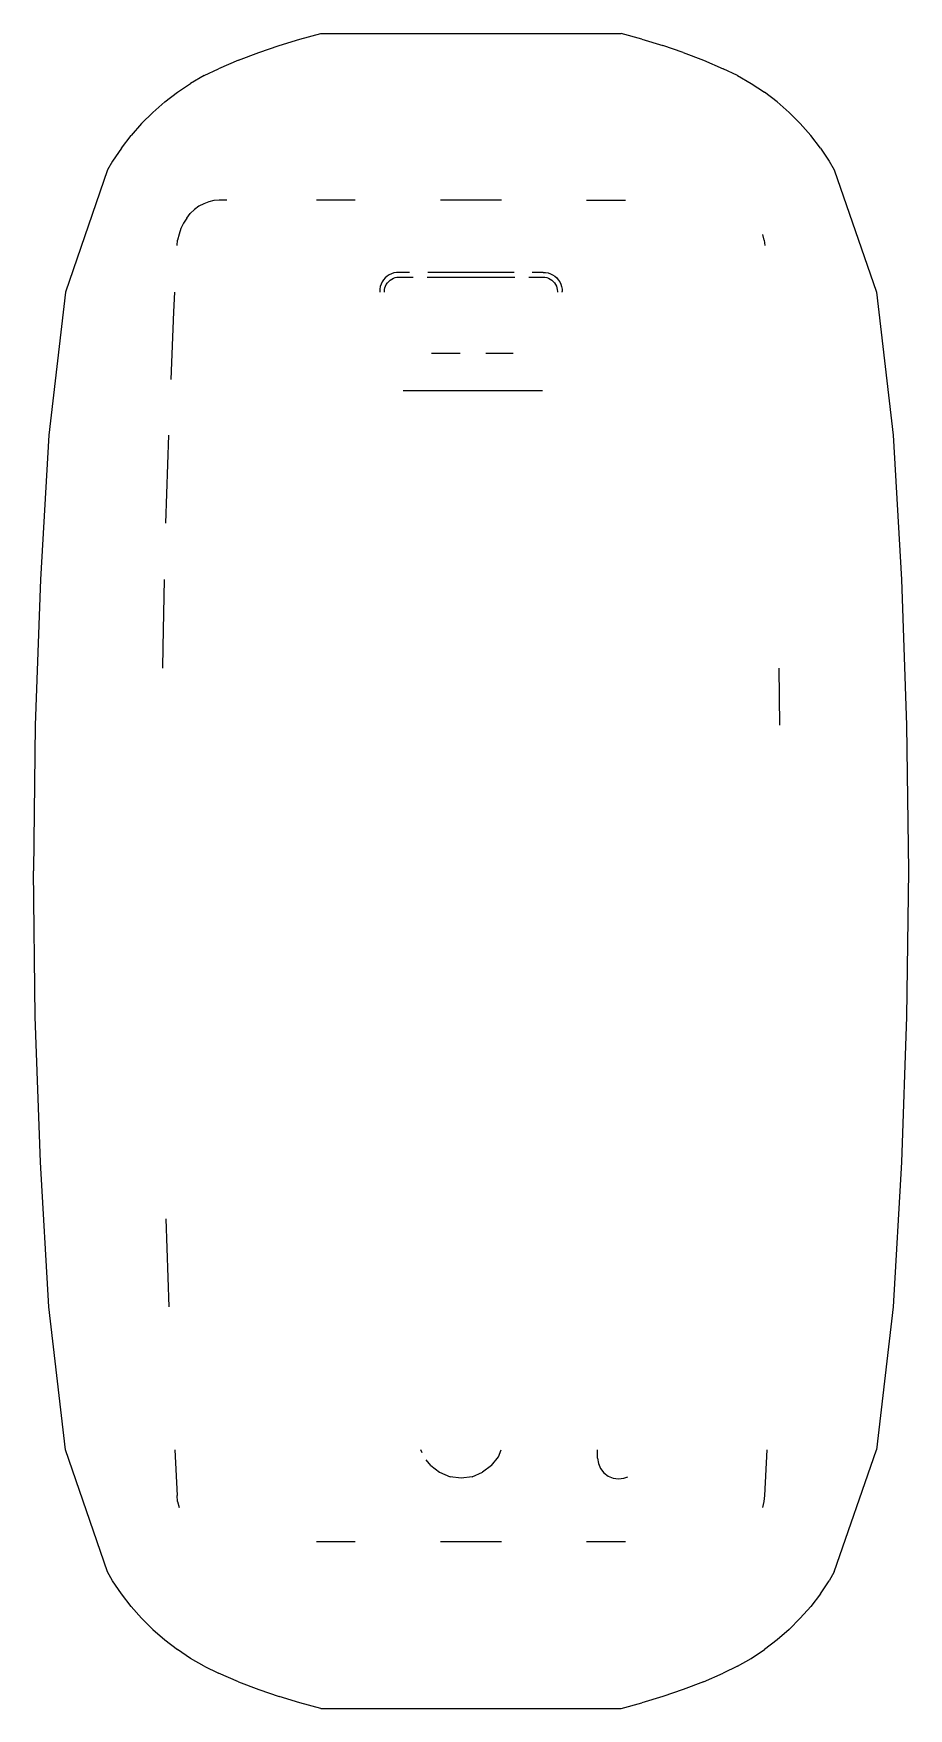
# Model space of a CAD drawing. Header units: millimetres. Extents: x 5625199 to 7433318, y -3316392 to -2552493.
# Drawn here: x 5805706 to 5805764.1, y -2585680.7 to -2585569.4 of the extents above; entities that cross this region are included whole.
import ezdxf

# ---------------------------------------------------------------- set-up
doc = ezdxf.new("R2010")
doc.units = ezdxf.units.MM
doc.layers.add('PL-活动家具', color=15, linetype='Continuous')

# ---------------------------------------------------------------- blocks, each defined once
blk = doc.blocks.new('GW21')
for p, q in [((5240098.32, -2566313.37), (5240099.7, -2566312.95)), ((5240099.7, -2566312.95), (5240101.08, -2566312.58)), ((5240101.08, -2566312.58), (5240121.02, -2566312.58)), ((5240122.4, -2566312.95), (5240121.02, -2566312.58)), ((5240122.4, -2566312.95), (5240123.78, -2566313.37)), ((5240095.62, -2566314.35), (5240094.3, -2566314.92)), ((5240095.62, -2566314.35), (5240096.96, -2566313.84)), ((5240096.96, -2566313.84), (5240098.32, -2566313.37)), ((5240125.14, -2566313.84), (5240123.78, -2566313.37)), ((5240125.14, -2566313.84), (5240126.48, -2566314.35)), ((5240126.48, -2566314.35), (5240127.8, -2566314.92)), ((5240093.35, -2566315.38), (5240092.44, -2566315.91)), ((5240093.35, -2566315.38), (5240094.3, -2566314.92)), ((5240128.74, -2566315.38), (5240127.8, -2566314.92)), ((5240128.74, -2566315.38), (5240129.66, -2566315.91)), ((5240090.73, -2566317.13), (5240091.56, -2566316.49)), ((5240091.56, -2566316.49), (5240092.44, -2566315.91)), ((5240129.66, -2566315.91), (5240130.54, -2566316.49)), ((5240131.37, -2566317.13), (5240130.54, -2566316.49)), ((5240089.93, -2566317.82), (5240090.73, -2566317.13)), ((5240132.17, -2566317.82), (5240131.37, -2566317.13)), ((5240089.19, -2566318.57), (5240088.49, -2566319.36)), ((5240089.19, -2566318.57), (5240089.93, -2566317.82)), ((5240132.91, -2566318.57), (5240132.17, -2566317.82)), ((5240132.91, -2566318.57), (5240133.61, -2566319.36)), ((5240087.85, -2566320.19), (5240088.49, -2566319.36)), ((5240134.25, -2566320.19), (5240133.61, -2566319.36)), ((5240087.26, -2566321.07), (5240086.93, -2566321.64)), ((5240087.85, -2566320.19), (5240087.26, -2566321.07)), ((5240134.25, -2566320.19), (5240134.84, -2566321.07)), ((5240134.84, -2566321.07), (5240135.17, -2566321.64)), ((5240086.93, -2566321.64), (5240084.13, -2566329.76)), ((5240135.17, -2566321.64), (5240137.97, -2566329.76)), ((5240092.42, -2566324.55), (5240092.69, -2566324.28)), ((5240092.99, -2566324.06), (5240092.69, -2566324.28)), ((5240093.31, -2566323.89), (5240092.99, -2566324.06)), ((5240093.64, -2566323.76), (5240093.31, -2566323.89)), ((5240093.99, -2566323.68), (5240093.64, -2566323.76)), ((5240094.34, -2566323.66), (5240093.99, -2566323.68)), ((5240094.85, -2566323.66), (5240094.34, -2566323.66)), ((5240103.37, -2566323.66), (5240100.8, -2566323.66)), ((5240113.07, -2566323.66), (5240109.02, -2566323.66)), ((5240118.73, -2566323.66), (5240121.3, -2566323.66)), ((5240091.97, -2566325.18), (5240091.8, -2566325.54)), ((5240092.18, -2566324.85), (5240091.97, -2566325.18)), ((5240092.18, -2566324.85), (5240092.42, -2566324.55)), ((5240091.55, -2566326.66), (5240091.58, -2566326.32)), ((5240091.67, -2566325.92), (5240091.58, -2566326.32)), ((5240091.8, -2566325.54), (5240091.67, -2566325.92)), ((5240130.52, -2566326.32), (5240130.43, -2566325.93)), ((5240130.52, -2566326.32), (5240130.55, -2566326.66)), ((5240105.36, -2566328.82), (5240105.25, -2566328.95)), ((5240105.49, -2566328.71), (5240105.36, -2566328.82)), ((5240105.63, -2566328.62), (5240105.49, -2566328.71)), ((5240105.78, -2566328.55), (5240105.63, -2566328.62)), ((5240105.93, -2566328.49), (5240105.78, -2566328.55)), ((5240105.79, -2566328.9), (5240105.9, -2566328.84)), ((5240105.9, -2566328.84), (5240106.02, -2566328.8)), ((5240106.1, -2566328.46), (5240105.93, -2566328.49)), ((5240106.02, -2566328.8), (5240106.14, -2566328.78)), ((5240106.26, -2566328.45), (5240106.1, -2566328.46)), ((5240106.14, -2566328.78), (5240106.27, -2566328.77)), ((5240106.98, -2566328.45), (5240106.26, -2566328.45)), ((5240106.27, -2566328.77), (5240107.21, -2566328.77)), ((5240108.14, -2566328.77), (5240113.96, -2566328.77)), ((5240113.91, -2566328.45), (5240108.19, -2566328.45)), ((5240114.89, -2566328.77), (5240115.83, -2566328.77)), ((5240115.84, -2566328.45), (5240115.12, -2566328.45)), ((5240115.83, -2566328.77), (5240115.96, -2566328.78)), ((5240115.84, -2566328.45), (5240116, -2566328.46)), ((5240115.96, -2566328.78), (5240116.08, -2566328.8)), ((5240116, -2566328.46), (5240116.17, -2566328.49)), ((5240116.08, -2566328.8), (5240116.2, -2566328.84)), ((5240116.17, -2566328.49), (5240116.32, -2566328.55)), ((5240116.2, -2566328.84), (5240116.31, -2566328.9)), ((5240116.32, -2566328.55), (5240116.47, -2566328.62)), ((5240116.47, -2566328.62), (5240116.61, -2566328.71)), ((5240116.61, -2566328.71), (5240116.74, -2566328.82)), ((5240116.74, -2566328.82), (5240116.85, -2566328.95)), ((5240084.13, -2566329.76), (5240083.02, -2566339.27)), ((5240091.32, -2566331.08), (5240091.39, -2566329.76)), ((5240105, -2566329.56), (5240104.99, -2566329.72)), ((5240104.99, -2566329.72), (5240104.99, -2566329.76)), ((5240105.03, -2566329.39), (5240105, -2566329.56)), ((5240105.09, -2566329.24), (5240105.03, -2566329.39)), ((5240105.16, -2566329.09), (5240105.09, -2566329.24)), ((5240105.25, -2566328.95), (5240105.16, -2566329.09)), ((5240105.31, -2566329.6), (5240105.34, -2566329.48)), ((5240105.31, -2566329.73), (5240105.31, -2566329.6)), ((5240105.31, -2566329.76), (5240105.31, -2566329.73)), ((5240105.34, -2566329.48), (5240105.38, -2566329.36)), ((5240105.38, -2566329.36), (5240105.43, -2566329.25)), ((5240105.43, -2566329.25), (5240105.5, -2566329.14)), ((5240105.5, -2566329.14), (5240105.59, -2566329.05)), ((5240105.59, -2566329.05), (5240105.68, -2566328.97)), ((5240105.68, -2566328.97), (5240105.79, -2566328.9)), ((5240116.31, -2566328.9), (5240116.42, -2566328.97)), ((5240116.42, -2566328.97), (5240116.51, -2566329.05)), ((5240116.51, -2566329.05), (5240116.59, -2566329.14)), ((5240116.59, -2566329.14), (5240116.66, -2566329.25)), ((5240116.66, -2566329.25), (5240116.72, -2566329.36)), ((5240116.72, -2566329.36), (5240116.76, -2566329.48)), ((5240116.76, -2566329.48), (5240116.78, -2566329.6)), ((5240116.78, -2566329.6), (5240116.79, -2566329.73)), ((5240116.79, -2566329.73), (5240116.79, -2566329.76)), ((5240116.85, -2566328.95), (5240116.94, -2566329.09)), ((5240116.94, -2566329.09), (5240117.01, -2566329.24)), ((5240117.01, -2566329.24), (5240117.07, -2566329.39)), ((5240117.07, -2566329.39), (5240117.1, -2566329.56)), ((5240117.1, -2566329.56), (5240117.11, -2566329.72)), ((5240117.11, -2566329.76), (5240117.11, -2566329.72)), ((5240137.97, -2566329.76), (5240139.07, -2566339.27)), ((5240091.14, -2566335.58), (5240091.32, -2566331.08)), ((5240110.33, -2566333.84), (5240108.44, -2566333.84)), ((5240113.86, -2566333.84), (5240112.04, -2566333.84)), ((5240106.55, -2566336.29), (5240115.79, -2566336.29)), ((5240083.02, -2566339.27), (5240082.47, -2566348.86)), ((5240090.8, -2566345.11), (5240090.99, -2566339.27)), ((5240139.07, -2566339.27), (5240139.63, -2566348.86)), ((5240082.47, -2566348.86), (5240082.13, -2566358.53)), ((5240090.61, -2566353.36), (5240090.71, -2566348.86)), ((5240139.63, -2566348.86), (5240139.97, -2566358.53)), ((5240090.59, -2566354.74), (5240090.61, -2566353.36)), ((5240131.56, -2566358.53), (5240131.51, -2566354.74)), ((5240082.13, -2566358.53), (5240082.01, -2566368.22)), ((5240139.97, -2566358.53), (5240140.09, -2566368.22)), ((5240082.13, -2566377.92), (5240082.01, -2566368.22)), ((5240140.09, -2566368.22), (5240139.97, -2566377.92)), ((5240082.47, -2566387.58), (5240082.13, -2566377.92)), ((5240139.97, -2566377.92), (5240139.63, -2566387.58)), ((5240083.02, -2566397.18), (5240082.47, -2566387.58)), ((5240139.63, -2566387.58), (5240139.07, -2566397.18)), ((5240090.8, -2566391.33), (5240090.99, -2566397.18)), ((5240084.13, -2566406.68), (5240083.02, -2566397.18)), ((5240139.07, -2566397.18), (5240137.97, -2566406.68)), ((5240086.93, -2566414.8), (5240084.13, -2566406.68)), ((5240091.39, -2566406.68), (5240091.54, -2566409.71)), ((5240107.82, -2566406.88), (5240107.73, -2566406.68)), ((5240112.87, -2566407.14), (5240113.06, -2566406.68)), ((5240119.46, -2566407.24), (5240119.46, -2566406.68)), ((5240130.56, -2566409.71), (5240130.71, -2566406.68)), ((5240135.17, -2566414.8), (5240137.97, -2566406.68)), ((5240108.38, -2566407.73), (5240108.08, -2566407.34)), ((5240108.38, -2566407.73), (5240108.97, -2566408.18)), ((5240112.41, -2566407.73), (5240111.82, -2566408.18)), ((5240112.41, -2566407.73), (5240112.87, -2566407.14)), ((5240119.46, -2566407.24), (5240119.51, -2566407.6)), ((5240119.51, -2566407.6), (5240119.65, -2566407.93)), ((5240108.97, -2566408.18), (5240109.66, -2566408.47)), ((5240110.4, -2566408.57), (5240109.66, -2566408.47)), ((5240111.13, -2566408.47), (5240110.4, -2566408.57)), ((5240111.13, -2566408.47), (5240111.82, -2566408.18)), ((5240119.65, -2566407.93), (5240119.86, -2566408.22)), ((5240119.86, -2566408.22), (5240120.15, -2566408.43)), ((5240120.15, -2566408.43), (5240120.48, -2566408.57)), ((5240120.48, -2566408.57), (5240120.84, -2566408.62)), ((5240120.84, -2566408.62), (5240121.2, -2566408.57)), ((5240121.2, -2566408.57), (5240121.46, -2566408.47)), ((5240091.58, -2566410.12), (5240091.54, -2566409.71)), ((5240130.52, -2566410.12), (5240130.56, -2566409.71)), ((5240091.58, -2566410.12), (5240091.67, -2566410.51)), ((5240130.43, -2566410.51), (5240130.52, -2566410.12)), ((5240103.37, -2566412.79), (5240100.8, -2566412.79)), ((5240113.07, -2566412.79), (5240109.02, -2566412.79)), ((5240121.3, -2566412.79), (5240118.73, -2566412.79)), ((5240087.26, -2566415.38), (5240086.93, -2566414.8)), ((5240087.85, -2566416.25), (5240087.26, -2566415.38)), ((5240134.25, -2566416.25), (5240134.84, -2566415.38)), ((5240135.17, -2566414.8), (5240134.84, -2566415.38)), ((5240088.49, -2566417.09), (5240087.85, -2566416.25)), ((5240134.25, -2566416.25), (5240133.61, -2566417.09)), ((5240089.19, -2566417.88), (5240088.49, -2566417.09)), ((5240089.93, -2566418.62), (5240089.19, -2566417.88)), ((5240132.91, -2566417.88), (5240132.17, -2566418.62)), ((5240133.61, -2566417.09), (5240132.91, -2566417.88)), ((5240089.93, -2566418.62), (5240090.73, -2566419.31)), ((5240132.17, -2566418.62), (5240131.37, -2566419.31)), ((5240090.73, -2566419.31), (5240091.56, -2566419.95)), ((5240092.44, -2566420.54), (5240091.56, -2566419.95)), ((5240129.66, -2566420.54), (5240130.54, -2566419.95)), ((5240131.37, -2566419.31), (5240130.54, -2566419.95)), ((5240093.35, -2566421.06), (5240092.44, -2566420.54)), ((5240093.35, -2566421.06), (5240094.3, -2566421.52)), ((5240128.74, -2566421.06), (5240127.8, -2566421.52)), ((5240128.74, -2566421.06), (5240129.66, -2566420.54)), ((5240095.62, -2566422.09), (5240094.3, -2566421.52)), ((5240095.62, -2566422.09), (5240096.96, -2566422.61)), ((5240126.48, -2566422.09), (5240125.14, -2566422.61)), ((5240126.48, -2566422.09), (5240127.8, -2566421.52)), ((5240096.96, -2566422.61), (5240098.32, -2566423.08)), ((5240099.7, -2566423.5), (5240098.32, -2566423.08)), ((5240123.78, -2566423.08), (5240122.4, -2566423.5)), ((5240125.14, -2566422.61), (5240123.78, -2566423.08)), ((5240101.08, -2566423.87), (5240099.7, -2566423.5)), ((5240101.08, -2566423.87), (5240121.02, -2566423.87)), ((5240121.02, -2566423.87), (5240122.4, -2566423.5))]:
    blk.add_line(p, q)

msp = doc.modelspace()

# ---------------------------------------------------------------- block references
at = {"layer": 'PL-活动家具', "color": 255}
msp.add_blockref('GW21', (565624, -19256.86), dxfattribs=at)

doc.saveas('drawing.dxf')
